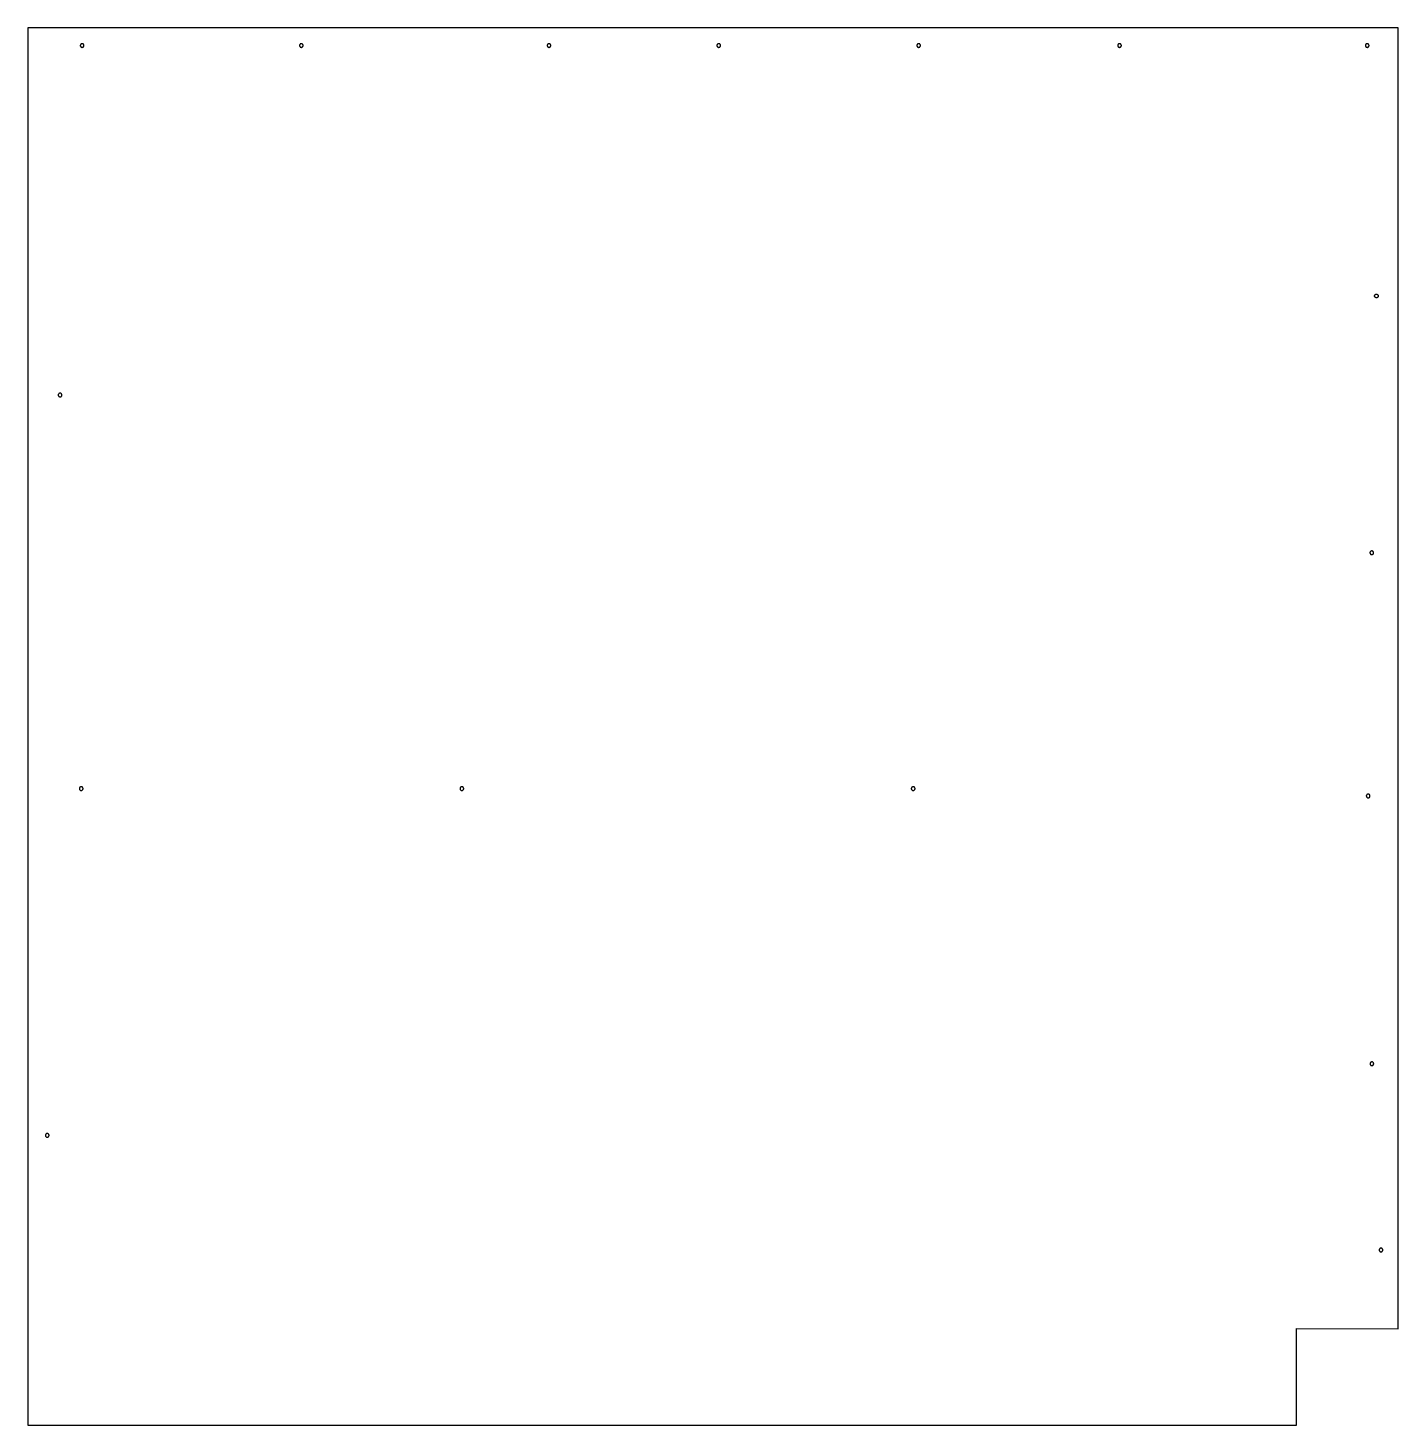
# Model space of a CAD drawing. Extents: x 339 to 7680, y 24 to 7374.
# Drawn here: x 805 to 2299, y 2040 to 3563 of the extents above; entities that cross this region are included whole.
import ezdxf

# ---------------------------------------------------------------- set-up
doc = ezdxf.new("R2010")
doc.units = 0
doc.layers.add('Default Layer', color=1, linetype='CONTINUOUS')

msp = doc.modelspace()

# ---------------------------------------------------------------- linework, layer by layer
at = {"layer": 'Default Layer'}
for points in [[(2298.7, 3563), (805.1, 3563), (805.1, 3054.5), (805.1, 2547.3), (805.1, 2040), (2188, 2040), (2188.1, 2145.1), (2298.7, 2145), (2298.7, 3563)], [(862.1, 3543.8), (862.1, 3543.6), (862.1, 3543.4), (862.2, 3543.2), (862.3, 3543.1), (862.3, 3542.9), (862.4, 3542.7), (862.6, 3542.6), (862.7, 3542.4), (862.8, 3542.3), (863, 3542.2), (863.2, 3542.1), (863.3, 3542), (863.5, 3541.9), (863.7, 3541.9), (863.9, 3541.8), (864.1, 3541.8), (864.3, 3541.8), (864.5, 3541.9), (864.7, 3541.9), (864.9, 3542), (865.1, 3542.1), (865.2, 3542.2), (865.4, 3542.3), (865.5, 3542.4), (865.6, 3542.6), (865.8, 3542.7), (865.9, 3542.9), (865.9, 3543.1), (866, 3543.2), (866.1, 3543.4), (866.1, 3543.6), (866.1, 3543.8), (866.1, 3544), (866.1, 3544.2), (866, 3544.4), (865.9, 3544.6), (865.9, 3544.8), (865.8, 3544.9), (865.6, 3545.1), (865.5, 3545.2), (865.4, 3545.4), (865.2, 3545.5), (865.1, 3545.6), (864.9, 3545.7), (864.7, 3545.7), (864.5, 3545.8), (864.3, 3545.8), (864.1, 3545.8), (863.9, 3545.8), (863.7, 3545.8), (863.5, 3545.7), (863.3, 3545.7), (863.2, 3545.6), (863, 3545.5), (862.8, 3545.4), (862.7, 3545.2), (862.6, 3545.1), (862.4, 3544.9), (862.3, 3544.8), (862.3, 3544.6), (862.2, 3544.4), (862.1, 3544.2), (862.1, 3544), (862.1, 3543.8)], [(1101.1, 3543.8), (1101.1, 3543.6), (1101.1, 3543.4), (1101.2, 3543.2), (1101.3, 3543.1), (1101.3, 3542.9), (1101.4, 3542.7), (1101.6, 3542.6), (1101.7, 3542.4), (1101.8, 3542.3), (1102, 3542.2), (1102.2, 3542.1), (1102.3, 3542), (1102.5, 3541.9), (1102.7, 3541.9), (1102.9, 3541.8), (1103.1, 3541.8), (1103.3, 3541.8), (1103.5, 3541.9), (1103.7, 3541.9), (1103.9, 3542), (1104.1, 3542.1), (1104.2, 3542.2), (1104.4, 3542.3), (1104.5, 3542.4), (1104.6, 3542.6), (1104.8, 3542.7), (1104.9, 3542.9), (1104.9, 3543.1), (1105, 3543.2), (1105.1, 3543.4), (1105.1, 3543.6), (1105.1, 3543.8), (1105.1, 3544), (1105.1, 3544.2), (1105, 3544.4), (1104.9, 3544.6), (1104.9, 3544.8), (1104.8, 3544.9), (1104.6, 3545.1), (1104.5, 3545.2), (1104.4, 3545.4), (1104.2, 3545.5), (1104.1, 3545.6), (1103.9, 3545.7), (1103.7, 3545.7), (1103.5, 3545.8), (1103.3, 3545.8), (1103.1, 3545.8), (1102.9, 3545.8), (1102.7, 3545.8), (1102.5, 3545.7), (1102.3, 3545.7), (1102.2, 3545.6), (1102, 3545.5), (1101.8, 3545.4), (1101.7, 3545.2), (1101.6, 3545.1), (1101.4, 3544.9), (1101.3, 3544.8), (1101.3, 3544.6), (1101.2, 3544.4), (1101.1, 3544.2), (1101.1, 3544), (1101.1, 3543.8)], [(1371.1, 3543.8), (1371.1, 3543.6), (1371.1, 3543.4), (1371.2, 3543.2), (1371.3, 3543.1), (1371.3, 3542.9), (1371.4, 3542.7), (1371.6, 3542.6), (1371.7, 3542.4), (1371.8, 3542.3), (1372, 3542.2), (1372.2, 3542.1), (1372.3, 3542), (1372.5, 3541.9), (1372.7, 3541.9), (1372.9, 3541.8), (1373.1, 3541.8), (1373.3, 3541.8), (1373.5, 3541.9), (1373.7, 3541.9), (1373.9, 3542), (1374.1, 3542.1), (1374.2, 3542.2), (1374.4, 3542.3), (1374.5, 3542.4), (1374.6, 3542.6), (1374.8, 3542.7), (1374.9, 3542.9), (1374.9, 3543.1), (1375, 3543.2), (1375.1, 3543.4), (1375.1, 3543.6), (1375.1, 3543.8), (1375.1, 3544), (1375.1, 3544.2), (1375, 3544.4), (1374.9, 3544.6), (1374.9, 3544.8), (1374.8, 3544.9), (1374.6, 3545.1), (1374.5, 3545.2), (1374.4, 3545.4), (1374.2, 3545.5), (1374.1, 3545.6), (1373.9, 3545.7), (1373.7, 3545.7), (1373.5, 3545.8), (1373.3, 3545.8), (1373.1, 3545.8), (1372.9, 3545.8), (1372.7, 3545.8), (1372.5, 3545.7), (1372.3, 3545.7), (1372.2, 3545.6), (1372, 3545.5), (1371.8, 3545.4), (1371.7, 3545.2), (1371.6, 3545.1), (1371.4, 3544.9), (1371.3, 3544.8), (1371.3, 3544.6), (1371.2, 3544.4), (1371.1, 3544.2), (1371.1, 3544), (1371.1, 3543.8)], [(1556.1, 3543.8), (1556.1, 3543.6), (1556.1, 3543.4), (1556.2, 3543.2), (1556.3, 3543.1), (1556.3, 3542.9), (1556.4, 3542.7), (1556.6, 3542.6), (1556.7, 3542.4), (1556.8, 3542.3), (1557, 3542.2), (1557.2, 3542.1), (1557.3, 3542), (1557.5, 3541.9), (1557.7, 3541.9), (1557.9, 3541.8), (1558.1, 3541.8), (1558.3, 3541.8), (1558.5, 3541.9), (1558.7, 3541.9), (1558.9, 3542), (1559.1, 3542.1), (1559.2, 3542.2), (1559.4, 3542.3), (1559.5, 3542.4), (1559.6, 3542.6), (1559.8, 3542.7), (1559.9, 3542.9), (1559.9, 3543.1), (1560, 3543.2), (1560.1, 3543.4), (1560.1, 3543.6), (1560.1, 3543.8), (1560.1, 3544), (1560.1, 3544.2), (1560, 3544.4), (1559.9, 3544.6), (1559.9, 3544.8), (1559.8, 3544.9), (1559.6, 3545.1), (1559.5, 3545.2), (1559.4, 3545.4), (1559.2, 3545.5), (1559.1, 3545.6), (1558.9, 3545.7), (1558.7, 3545.7), (1558.5, 3545.8), (1558.3, 3545.8), (1558.1, 3545.8), (1557.9, 3545.8), (1557.7, 3545.8), (1557.5, 3545.7), (1557.3, 3545.7), (1557.2, 3545.6), (1557, 3545.5), (1556.8, 3545.4), (1556.7, 3545.2), (1556.6, 3545.1), (1556.4, 3544.9), (1556.3, 3544.8), (1556.3, 3544.6), (1556.2, 3544.4), (1556.1, 3544.2), (1556.1, 3544), (1556.1, 3543.8)], [(1774.1, 3543.8), (1774.1, 3543.6), (1774.1, 3543.4), (1774.2, 3543.2), (1774.3, 3543.1), (1774.3, 3542.9), (1774.4, 3542.7), (1774.6, 3542.6), (1774.7, 3542.4), (1774.8, 3542.3), (1775, 3542.2), (1775.2, 3542.1), (1775.3, 3542), (1775.5, 3541.9), (1775.7, 3541.9), (1775.9, 3541.8), (1776.1, 3541.8), (1776.3, 3541.8), (1776.5, 3541.9), (1776.7, 3541.9), (1776.9, 3542), (1777.1, 3542.1), (1777.2, 3542.2), (1777.4, 3542.3), (1777.5, 3542.4), (1777.6, 3542.6), (1777.8, 3542.7), (1777.9, 3542.9), (1777.9, 3543.1), (1778, 3543.2), (1778.1, 3543.4), (1778.1, 3543.6), (1778.1, 3543.8), (1778.1, 3544), (1778.1, 3544.2), (1778, 3544.4), (1777.9, 3544.6), (1777.9, 3544.8), (1777.8, 3544.9), (1777.6, 3545.1), (1777.5, 3545.2), (1777.4, 3545.4), (1777.2, 3545.5), (1777.1, 3545.6), (1776.9, 3545.7), (1776.7, 3545.7), (1776.5, 3545.8), (1776.3, 3545.8), (1776.1, 3545.8), (1775.9, 3545.8), (1775.7, 3545.8), (1775.5, 3545.7), (1775.3, 3545.7), (1775.2, 3545.6), (1775, 3545.5), (1774.8, 3545.4), (1774.7, 3545.2), (1774.6, 3545.1), (1774.4, 3544.9), (1774.3, 3544.8), (1774.3, 3544.6), (1774.2, 3544.4), (1774.1, 3544.2), (1774.1, 3544), (1774.1, 3543.8)], [(1993.1, 3543.8), (1993.1, 3543.6), (1993.1, 3543.4), (1993.2, 3543.2), (1993.3, 3543.1), (1993.3, 3542.9), (1993.4, 3542.7), (1993.6, 3542.6), (1993.7, 3542.4), (1993.8, 3542.3), (1994, 3542.2), (1994.2, 3542.1), (1994.3, 3542), (1994.5, 3541.9), (1994.7, 3541.9), (1994.9, 3541.8), (1995.1, 3541.8), (1995.3, 3541.8), (1995.5, 3541.9), (1995.7, 3541.9), (1995.9, 3542), (1996.1, 3542.1), (1996.2, 3542.2), (1996.4, 3542.3), (1996.5, 3542.4), (1996.6, 3542.6), (1996.8, 3542.7), (1996.9, 3542.9), (1996.9, 3543.1), (1997, 3543.2), (1997.1, 3543.4), (1997.1, 3543.6), (1997.1, 3543.8), (1997.1, 3544), (1997.1, 3544.2), (1997, 3544.4), (1996.9, 3544.6), (1996.9, 3544.8), (1996.8, 3544.9), (1996.6, 3545.1), (1996.5, 3545.2), (1996.4, 3545.4), (1996.2, 3545.5), (1996.1, 3545.6), (1995.9, 3545.7), (1995.7, 3545.7), (1995.5, 3545.8), (1995.3, 3545.8), (1995.1, 3545.8), (1994.9, 3545.8), (1994.7, 3545.8), (1994.5, 3545.7), (1994.3, 3545.7), (1994.2, 3545.6), (1994, 3545.5), (1993.8, 3545.4), (1993.7, 3545.2), (1993.6, 3545.1), (1993.4, 3544.9), (1993.3, 3544.8), (1993.3, 3544.6), (1993.2, 3544.4), (1993.1, 3544.2), (1993.1, 3544), (1993.1, 3543.8)], [(2263.1, 3543.8), (2263.1, 3543.6), (2263.1, 3543.4), (2263.2, 3543.2), (2263.3, 3543.1), (2263.3, 3542.9), (2263.4, 3542.7), (2263.6, 3542.6), (2263.7, 3542.4), (2263.8, 3542.3), (2264, 3542.2), (2264.2, 3542.1), (2264.3, 3542), (2264.5, 3541.9), (2264.7, 3541.9), (2264.9, 3541.8), (2265.1, 3541.8), (2265.3, 3541.8), (2265.5, 3541.9), (2265.7, 3541.9), (2265.9, 3542), (2266.1, 3542.1), (2266.2, 3542.2), (2266.4, 3542.3), (2266.5, 3542.4), (2266.6, 3542.6), (2266.8, 3542.7), (2266.9, 3542.9), (2266.9, 3543.1), (2267, 3543.2), (2267.1, 3543.4), (2267.1, 3543.6), (2267.1, 3543.8), (2267.1, 3544), (2267.1, 3544.2), (2267, 3544.4), (2266.9, 3544.6), (2266.9, 3544.8), (2266.8, 3544.9), (2266.6, 3545.1), (2266.5, 3545.2), (2266.4, 3545.4), (2266.2, 3545.5), (2266.1, 3545.6), (2265.9, 3545.7), (2265.7, 3545.7), (2265.5, 3545.8), (2265.3, 3545.8), (2265.1, 3545.8), (2264.9, 3545.8), (2264.7, 3545.8), (2264.5, 3545.7), (2264.3, 3545.7), (2264.2, 3545.6), (2264, 3545.5), (2263.8, 3545.4), (2263.7, 3545.2), (2263.6, 3545.1), (2263.4, 3544.9), (2263.3, 3544.8), (2263.3, 3544.6), (2263.2, 3544.4), (2263.1, 3544.2), (2263.1, 3544), (2263.1, 3543.8)], [(2273.2, 3270.8), (2273.2, 3271), (2273.2, 3271.2), (2273.2, 3271.4), (2273.3, 3271.6), (2273.4, 3271.8), (2273.5, 3271.9), (2273.6, 3272.1), (2273.7, 3272.2), (2273.9, 3272.4), (2274, 3272.5), (2274.2, 3272.6), (2274.4, 3272.7), (2274.6, 3272.7), (2274.8, 3272.8), (2275, 3272.8), (2275.2, 3272.8), (2275.4, 3272.8), (2275.6, 3272.8), (2275.8, 3272.7), (2275.9, 3272.7), (2276.1, 3272.6), (2276.3, 3272.5), (2276.4, 3272.4), (2276.6, 3272.2), (2276.7, 3272.1), (2276.8, 3271.9), (2276.9, 3271.8), (2277, 3271.6), (2277.1, 3271.4), (2277.1, 3271.2), (2277.1, 3271), (2277.2, 3270.8), (2277.1, 3270.6), (2277.1, 3270.4), (2277.1, 3270.2), (2277, 3270), (2276.9, 3269.9), (2276.8, 3269.7), (2276.7, 3269.5), (2276.6, 3269.4), (2276.4, 3269.3), (2276.3, 3269.2), (2276.1, 3269.1), (2275.9, 3269), (2275.8, 3268.9), (2275.6, 3268.9), (2275.4, 3268.8), (2275.2, 3268.8), (2275, 3268.8), (2274.8, 3268.9), (2274.6, 3268.9), (2274.4, 3269), (2274.2, 3269.1), (2274, 3269.2), (2273.9, 3269.3), (2273.7, 3269.4), (2273.6, 3269.5), (2273.5, 3269.7), (2273.4, 3269.9), (2273.3, 3270), (2273.2, 3270.2), (2273.2, 3270.4), (2273.2, 3270.6), (2273.2, 3270.8)], [(838.1, 3162.8), (838.1, 3162.6), (838.1, 3162.4), (838.2, 3162.2), (838.3, 3162.1), (838.3, 3161.9), (838.4, 3161.7), (838.6, 3161.6), (838.7, 3161.4), (838.8, 3161.3), (839, 3161.2), (839.2, 3161.1), (839.3, 3161), (839.5, 3160.9), (839.7, 3160.9), (839.9, 3160.8), (840.1, 3160.8), (840.3, 3160.8), (840.5, 3160.9), (840.7, 3160.9), (840.9, 3161), (841.1, 3161.1), (841.2, 3161.2), (841.4, 3161.3), (841.5, 3161.4), (841.6, 3161.6), (841.8, 3161.7), (841.9, 3161.9), (841.9, 3162.1), (842, 3162.2), (842.1, 3162.4), (842.1, 3162.6), (842.1, 3162.8), (842.1, 3163), (842.1, 3163.2), (842, 3163.4), (841.9, 3163.6), (841.9, 3163.8), (841.8, 3163.9), (841.6, 3164.1), (841.5, 3164.2), (841.4, 3164.4), (841.2, 3164.5), (841.1, 3164.6), (840.9, 3164.7), (840.7, 3164.7), (840.5, 3164.8), (840.3, 3164.8), (840.1, 3164.8), (839.9, 3164.8), (839.7, 3164.8), (839.5, 3164.7), (839.3, 3164.7), (839.2, 3164.6), (839, 3164.5), (838.8, 3164.4), (838.7, 3164.2), (838.6, 3164.1), (838.4, 3163.9), (838.3, 3163.8), (838.3, 3163.6), (838.2, 3163.4), (838.1, 3163.2), (838.1, 3163), (838.1, 3162.8)], [(2268.1, 2990.9), (2268.1, 2990.7), (2268.1, 2990.5), (2268.2, 2990.3), (2268.2, 2990.1), (2268.3, 2989.9), (2268.4, 2989.8), (2268.5, 2989.6), (2268.7, 2989.5), (2268.8, 2989.4), (2269, 2989.2), (2269.1, 2989.1), (2269.3, 2989.1), (2269.5, 2989), (2269.7, 2988.9), (2269.9, 2988.9), (2270.1, 2988.9), (2270.3, 2988.9), (2270.5, 2988.9), (2270.7, 2989), (2270.9, 2989.1), (2271, 2989.1), (2271.2, 2989.2), (2271.3, 2989.4), (2271.5, 2989.5), (2271.6, 2989.6), (2271.7, 2989.8), (2271.8, 2989.9), (2271.9, 2990.1), (2272, 2990.3), (2272, 2990.5), (2272.1, 2990.7), (2272.1, 2990.9), (2272.1, 2991.1), (2272, 2991.3), (2272, 2991.5), (2271.9, 2991.7), (2271.8, 2991.9), (2271.7, 2992), (2271.6, 2992.2), (2271.5, 2992.3), (2271.3, 2992.4), (2271.2, 2992.6), (2271, 2992.7), (2270.9, 2992.7), (2270.7, 2992.8), (2270.5, 2992.9), (2270.3, 2992.9), (2270.1, 2992.9), (2269.9, 2992.9), (2269.7, 2992.9), (2269.5, 2992.8), (2269.3, 2992.7), (2269.1, 2992.7), (2269, 2992.6), (2268.8, 2992.4), (2268.7, 2992.3), (2268.5, 2992.2), (2268.4, 2992), (2268.3, 2991.9), (2268.2, 2991.7), (2268.2, 2991.5), (2268.1, 2991.3), (2268.1, 2991.1), (2268.1, 2990.9)], [(861.1, 2733.8), (861.1, 2733.6), (861.1, 2733.4), (861.2, 2733.2), (861.3, 2733.1), (861.3, 2732.9), (861.4, 2732.7), (861.6, 2732.6), (861.7, 2732.4), (861.8, 2732.3), (862, 2732.2), (862.2, 2732.1), (862.3, 2732), (862.5, 2731.9), (862.7, 2731.9), (862.9, 2731.8), (863.1, 2731.8), (863.3, 2731.8), (863.5, 2731.9), (863.7, 2731.9), (863.9, 2732), (864.1, 2732.1), (864.2, 2732.2), (864.4, 2732.3), (864.5, 2732.4), (864.6, 2732.6), (864.8, 2732.7), (864.9, 2732.9), (864.9, 2733.1), (865, 2733.2), (865.1, 2733.4), (865.1, 2733.6), (865.1, 2733.8), (865.1, 2734), (865.1, 2734.2), (865, 2734.4), (864.9, 2734.6), (864.9, 2734.8), (864.8, 2734.9), (864.6, 2735.1), (864.5, 2735.2), (864.4, 2735.4), (864.2, 2735.5), (864.1, 2735.6), (863.9, 2735.7), (863.7, 2735.7), (863.5, 2735.8), (863.3, 2735.8), (863.1, 2735.8), (862.9, 2735.8), (862.7, 2735.8), (862.5, 2735.7), (862.3, 2735.7), (862.2, 2735.6), (862, 2735.5), (861.8, 2735.4), (861.7, 2735.2), (861.6, 2735.1), (861.4, 2734.9), (861.3, 2734.8), (861.3, 2734.6), (861.2, 2734.4), (861.1, 2734.2), (861.1, 2734), (861.1, 2733.8)], [(1276.1, 2733.8), (1276.1, 2733.6), (1276.1, 2733.4), (1276.2, 2733.2), (1276.3, 2733.1), (1276.3, 2732.9), (1276.4, 2732.7), (1276.6, 2732.6), (1276.7, 2732.4), (1276.8, 2732.3), (1277, 2732.2), (1277.2, 2732.1), (1277.3, 2732), (1277.5, 2731.9), (1277.7, 2731.9), (1277.9, 2731.8), (1278.1, 2731.8), (1278.3, 2731.8), (1278.5, 2731.9), (1278.7, 2731.9), (1278.9, 2732), (1279.1, 2732.1), (1279.2, 2732.2), (1279.4, 2732.3), (1279.5, 2732.4), (1279.6, 2732.6), (1279.8, 2732.7), (1279.9, 2732.9), (1279.9, 2733.1), (1280, 2733.2), (1280.1, 2733.4), (1280.1, 2733.6), (1280.1, 2733.8), (1280.1, 2734), (1280.1, 2734.2), (1280, 2734.4), (1279.9, 2734.6), (1279.9, 2734.8), (1279.8, 2734.9), (1279.6, 2735.1), (1279.5, 2735.2), (1279.4, 2735.4), (1279.2, 2735.5), (1279.1, 2735.6), (1278.9, 2735.7), (1278.7, 2735.7), (1278.5, 2735.8), (1278.3, 2735.8), (1278.1, 2735.8), (1277.9, 2735.8), (1277.7, 2735.8), (1277.5, 2735.7), (1277.3, 2735.7), (1277.2, 2735.6), (1277, 2735.5), (1276.8, 2735.4), (1276.7, 2735.2), (1276.6, 2735.1), (1276.4, 2734.9), (1276.3, 2734.8), (1276.3, 2734.6), (1276.2, 2734.4), (1276.1, 2734.2), (1276.1, 2734), (1276.1, 2733.8)], [(1768.1, 2733.8), (1768.1, 2733.6), (1768.1, 2733.4), (1768.2, 2733.2), (1768.3, 2733.1), (1768.3, 2732.9), (1768.4, 2732.7), (1768.6, 2732.6), (1768.7, 2732.4), (1768.8, 2732.3), (1769, 2732.2), (1769.2, 2732.1), (1769.3, 2732), (1769.5, 2731.9), (1769.7, 2731.9), (1769.9, 2731.8), (1770.1, 2731.8), (1770.3, 2731.8), (1770.5, 2731.9), (1770.7, 2731.9), (1770.9, 2732), (1771.1, 2732.1), (1771.2, 2732.2), (1771.4, 2732.3), (1771.5, 2732.4), (1771.6, 2732.6), (1771.8, 2732.7), (1771.9, 2732.9), (1771.9, 2733.1), (1772, 2733.2), (1772.1, 2733.4), (1772.1, 2733.6), (1772.1, 2733.8), (1772.1, 2734), (1772.1, 2734.2), (1772, 2734.4), (1771.9, 2734.6), (1771.9, 2734.8), (1771.8, 2734.9), (1771.6, 2735.1), (1771.5, 2735.2), (1771.4, 2735.4), (1771.2, 2735.5), (1771.1, 2735.6), (1770.9, 2735.7), (1770.7, 2735.7), (1770.5, 2735.8), (1770.3, 2735.8), (1770.1, 2735.8), (1769.9, 2735.8), (1769.7, 2735.8), (1769.5, 2735.7), (1769.3, 2735.7), (1769.2, 2735.6), (1769, 2735.5), (1768.8, 2735.4), (1768.7, 2735.2), (1768.6, 2735.1), (1768.4, 2734.9), (1768.3, 2734.8), (1768.3, 2734.6), (1768.2, 2734.4), (1768.1, 2734.2), (1768.1, 2734), (1768.1, 2733.8)], [(2264.1, 2725.8), (2264.1, 2725.6), (2264.2, 2725.4), (2264.2, 2725.2), (2264.3, 2725), (2264.4, 2724.8), (2264.5, 2724.6), (2264.6, 2724.5), (2264.7, 2724.4), (2264.9, 2724.2), (2265, 2724.1), (2265.2, 2724), (2265.4, 2723.9), (2265.5, 2723.9), (2265.7, 2723.8), (2265.9, 2723.8), (2266.1, 2723.8), (2266.3, 2723.8), (2266.5, 2723.8), (2266.7, 2723.9), (2266.9, 2723.9), (2267.1, 2724), (2267.3, 2724.1), (2267.4, 2724.2), (2267.6, 2724.4), (2267.7, 2724.5), (2267.8, 2724.6), (2267.9, 2724.8), (2268, 2725), (2268, 2725.2), (2268.1, 2725.4), (2268.1, 2725.6), (2268.1, 2725.8), (2268.1, 2726), (2268.1, 2726.2), (2268, 2726.4), (2268, 2726.5), (2267.9, 2726.7), (2267.8, 2726.9), (2267.7, 2727), (2267.6, 2727.2), (2267.4, 2727.3), (2267.3, 2727.4), (2267.1, 2727.5), (2266.9, 2727.6), (2266.7, 2727.7), (2266.5, 2727.7), (2266.3, 2727.8), (2266.1, 2727.8), (2265.9, 2727.8), (2265.7, 2727.7), (2265.5, 2727.7), (2265.4, 2727.6), (2265.2, 2727.5), (2265, 2727.4), (2264.9, 2727.3), (2264.7, 2727.2), (2264.6, 2727), (2264.5, 2726.9), (2264.4, 2726.7), (2264.3, 2726.5), (2264.2, 2726.4), (2264.2, 2726.2), (2264.1, 2726), (2264.1, 2725.8)], [(2268.2, 2433.9), (2268.2, 2433.7), (2268.2, 2433.5), (2268.3, 2433.3), (2268.3, 2433.1), (2268.4, 2432.9), (2268.5, 2432.8), (2268.6, 2432.6), (2268.7, 2432.5), (2268.9, 2432.3), (2269, 2432.2), (2269.2, 2432.1), (2269.4, 2432), (2269.6, 2432), (2269.8, 2431.9), (2270, 2431.9), (2270.2, 2431.9), (2270.4, 2431.9), (2270.6, 2431.9), (2270.8, 2432), (2270.9, 2432), (2271.1, 2432.1), (2271.3, 2432.2), (2271.4, 2432.3), (2271.6, 2432.5), (2271.7, 2432.6), (2271.8, 2432.8), (2271.9, 2432.9), (2272, 2433.1), (2272.1, 2433.3), (2272.1, 2433.5), (2272.2, 2433.7), (2272.2, 2433.9), (2272.2, 2434.1), (2272.1, 2434.3), (2272.1, 2434.5), (2272, 2434.7), (2271.9, 2434.8), (2271.8, 2435), (2271.7, 2435.2), (2271.6, 2435.3), (2271.4, 2435.4), (2271.3, 2435.5), (2271.1, 2435.6), (2270.9, 2435.7), (2270.8, 2435.8), (2270.6, 2435.8), (2270.4, 2435.9), (2270.2, 2435.9), (2270, 2435.9), (2269.8, 2435.8), (2269.6, 2435.8), (2269.4, 2435.7), (2269.2, 2435.6), (2269, 2435.5), (2268.9, 2435.4), (2268.7, 2435.3), (2268.6, 2435.2), (2268.5, 2435), (2268.4, 2434.8), (2268.3, 2434.7), (2268.3, 2434.5), (2268.2, 2434.3), (2268.2, 2434.1), (2268.2, 2433.9)], [(824.1, 2355.8), (824.1, 2355.6), (824.1, 2355.4), (824.2, 2355.2), (824.3, 2355.1), (824.3, 2354.9), (824.4, 2354.7), (824.6, 2354.6), (824.7, 2354.4), (824.8, 2354.3), (825, 2354.2), (825.2, 2354.1), (825.3, 2354), (825.5, 2353.9), (825.7, 2353.9), (825.9, 2353.8), (826.1, 2353.8), (826.3, 2353.8), (826.5, 2353.9), (826.7, 2353.9), (826.9, 2354), (827.1, 2354.1), (827.2, 2354.2), (827.4, 2354.3), (827.5, 2354.4), (827.6, 2354.6), (827.8, 2354.7), (827.9, 2354.9), (827.9, 2355.1), (828, 2355.2), (828.1, 2355.4), (828.1, 2355.6), (828.1, 2355.8), (828.1, 2356), (828.1, 2356.2), (828, 2356.4), (827.9, 2356.6), (827.9, 2356.8), (827.8, 2356.9), (827.6, 2357.1), (827.5, 2357.2), (827.4, 2357.4), (827.2, 2357.5), (827.1, 2357.6), (826.9, 2357.7), (826.7, 2357.7), (826.5, 2357.8), (826.3, 2357.8), (826.1, 2357.8), (825.9, 2357.8), (825.7, 2357.8), (825.5, 2357.7), (825.3, 2357.7), (825.2, 2357.6), (825, 2357.5), (824.8, 2357.4), (824.7, 2357.2), (824.6, 2357.1), (824.4, 2356.9), (824.3, 2356.8), (824.3, 2356.6), (824.2, 2356.4), (824.1, 2356.2), (824.1, 2356), (824.1, 2355.8)], [(2278.1, 2230.8), (2278.1, 2230.6), (2278.1, 2230.4), (2278.2, 2230.2), (2278.3, 2230.1), (2278.3, 2229.9), (2278.4, 2229.7), (2278.6, 2229.6), (2278.7, 2229.4), (2278.8, 2229.3), (2279, 2229.2), (2279.2, 2229.1), (2279.3, 2229), (2279.5, 2228.9), (2279.7, 2228.9), (2279.9, 2228.8), (2280.1, 2228.8), (2280.3, 2228.8), (2280.5, 2228.9), (2280.7, 2228.9), (2280.9, 2229), (2281.1, 2229.1), (2281.2, 2229.2), (2281.4, 2229.3), (2281.5, 2229.4), (2281.6, 2229.6), (2281.8, 2229.7), (2281.9, 2229.9), (2281.9, 2230.1), (2282, 2230.2), (2282.1, 2230.4), (2282.1, 2230.6), (2282.1, 2230.8), (2282.1, 2231), (2282.1, 2231.2), (2282, 2231.4), (2281.9, 2231.6), (2281.9, 2231.8), (2281.8, 2231.9), (2281.6, 2232.1), (2281.5, 2232.2), (2281.4, 2232.4), (2281.2, 2232.5), (2281.1, 2232.6), (2280.9, 2232.7), (2280.7, 2232.7), (2280.5, 2232.8), (2280.3, 2232.8), (2280.1, 2232.8), (2279.9, 2232.8), (2279.7, 2232.8), (2279.5, 2232.7), (2279.3, 2232.7), (2279.2, 2232.6), (2279, 2232.5), (2278.8, 2232.4), (2278.7, 2232.2), (2278.6, 2232.1), (2278.4, 2231.9), (2278.3, 2231.8), (2278.3, 2231.6), (2278.2, 2231.4), (2278.1, 2231.2), (2278.1, 2231), (2278.1, 2230.8)]]:
    msp.add_lwpolyline(points, close=True, dxfattribs=at)

doc.saveas('drawing.dxf')
